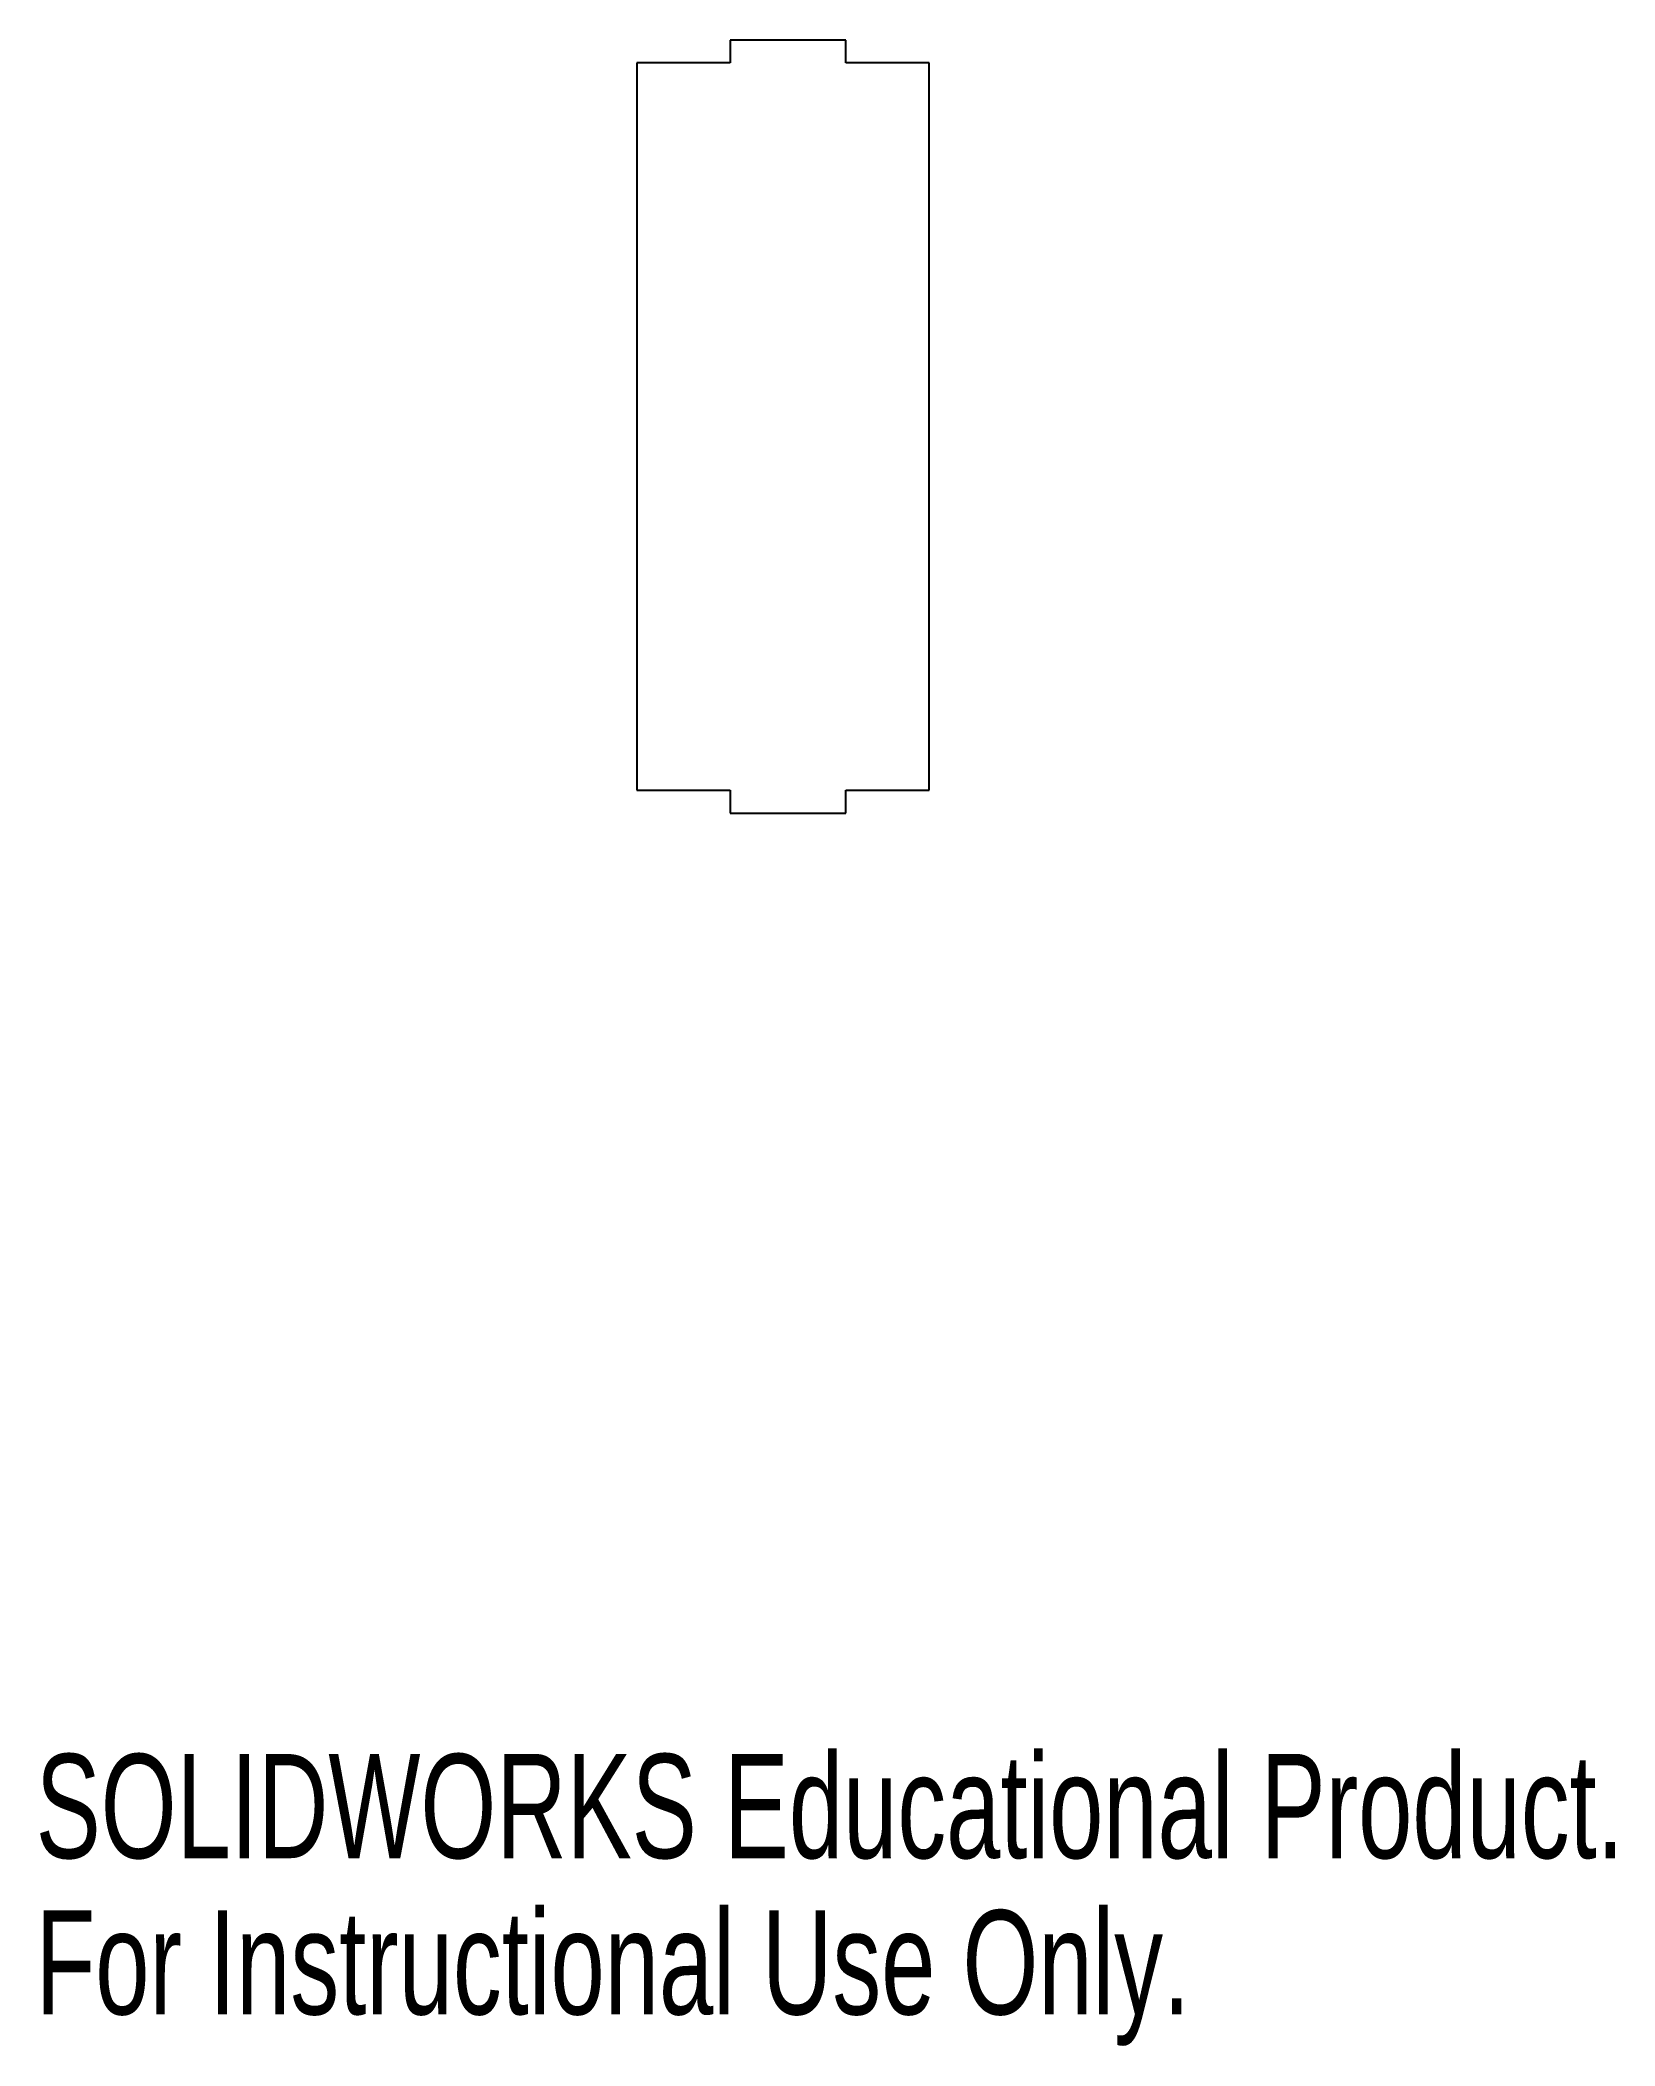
# Model space of a CAD drawing. Header units: millimetres. Extents: x 1 to 221, y 0 to 280.
import ezdxf

# ---------------------------------------------------------------- set-up
doc = ezdxf.new("R2010")
doc.units = ezdxf.units.MM
doc.styles.add('SLDTEXTSTYLE0', font='TXT', dxfattribs={"width": 0.7})

msp = doc.modelspace()

# ---------------------------------------------------------------- linework, layer by layer
at = {"color": 7, "linetype": 'Continuous', "lineweight": 25}
for p, q in [((97, 279.93), (97, 276.76)), ((113.16, 279.93), (97, 279.93)), ((113.16, 276.76), (113.16, 279.93)), ((83.96, 276.76), (83.96, 175.16)), ((97, 276.76), (83.96, 276.76)), ((124.76, 276.76), (113.16, 276.76)), ((124.76, 175.16), (124.76, 276.76)), ((83.96, 175.16), (97, 175.16)), ((97, 175.16), (97, 171.98)), ((113.16, 171.98), (113.16, 175.16)), ((113.16, 175.16), (124.76, 175.16)), ((97, 171.98), (113.16, 171.98))]:
    msp.add_line(p, q, dxfattribs=at)

# ---------------------------------------------------------------- texts
at = {"color": 7, "linetype": 'Continuous', "char_height": 14.5493, "attachment_point": 1, "style": 'SLDTEXTSTYLE0'}
for s, insert in [('SOLIDWORKS Educational Product.', (0, 40.58)), ('For Instructional Use Only.', (0, 18.76))]:
    msp.add_mtext(s, dxfattribs=dict(at, insert=insert))

doc.saveas('drawing.dxf')
